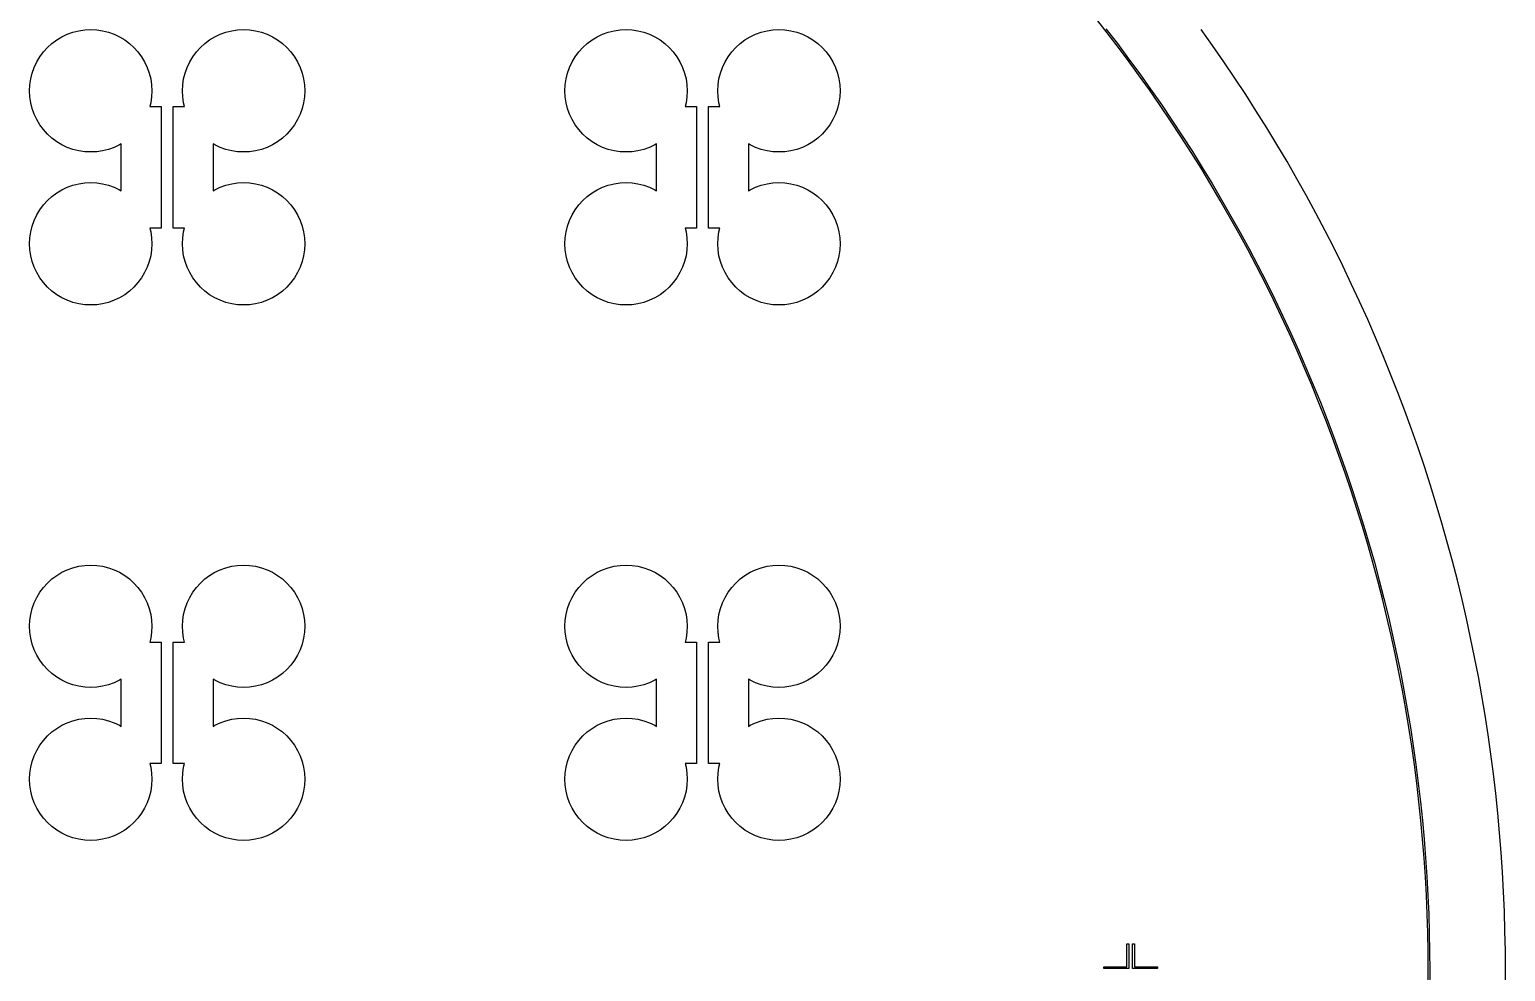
# Model space of a CAD drawing. Extents: x -18 to 85, y -20 to 85.
# Drawn here: x 36.5 to 84.75, y 32.22 to 63 of the extents above; entities that cross this region are included whole.
import ezdxf

# ---------------------------------------------------------------- set-up
doc = ezdxf.new("R2010")
doc.units = 0

msp = doc.modelspace()

# ---------------------------------------------------------------- linework, layer by layer
for p, q in [((71.6476, 62.9962), (71.2673, 63.4773)), ((37.3889, 62.6629), (37.5572, 62.7638)), ((37.5572, 62.7638), (37.7346, 62.8477)), ((37.7346, 62.8477), (37.9194, 62.9139)), ((37.9194, 62.9139), (38.1098, 62.9616)), ((38.1098, 62.9616), (38.304, 62.9904)), ((38.304, 62.9904), (38.5, 63)), ((38.5, 63), (38.696, 62.9904)), ((38.696, 62.9904), (38.8902, 62.9616)), ((38.8902, 62.9616), (39.0806, 62.9139)), ((39.0806, 62.9139), (39.2654, 62.8477)), ((39.2654, 62.8477), (39.4428, 62.7638)), ((39.4428, 62.7638), (39.6111, 62.6629)), ((42.3889, 62.6629), (42.5572, 62.7638)), ((42.5572, 62.7638), (42.7346, 62.8477)), ((42.7346, 62.8477), (42.9194, 62.9139)), ((42.9194, 62.9139), (43.1098, 62.9616)), ((43.1098, 62.9616), (43.304, 62.9904)), ((43.304, 62.9904), (43.5, 63)), ((43.5, 63), (43.696, 62.9904)), ((43.696, 62.9904), (43.8902, 62.9616)), ((43.8902, 62.9616), (44.0806, 62.9139)), ((44.0806, 62.9139), (44.2654, 62.8477)), ((44.2654, 62.8477), (44.4428, 62.7638)), ((44.4428, 62.7638), (44.6111, 62.6629)), ((54.8889, 62.6629), (55.0572, 62.7638)), ((55.0572, 62.7638), (55.2346, 62.8477)), ((55.2346, 62.8477), (55.4194, 62.9139)), ((55.4194, 62.9139), (55.6098, 62.9616)), ((55.6098, 62.9616), (55.804, 62.9904)), ((55.804, 62.9904), (56, 63)), ((56, 63), (56.196, 62.9904)), ((56.196, 62.9904), (56.3902, 62.9616)), ((56.3902, 62.9616), (56.5806, 62.9139)), ((56.5806, 62.9139), (56.7654, 62.8477)), ((56.7654, 62.8477), (56.9428, 62.7638)), ((56.9428, 62.7638), (57.1111, 62.6629)), ((59.8889, 62.6629), (60.0572, 62.7638)), ((60.0572, 62.7638), (60.2346, 62.8477)), ((60.2346, 62.8477), (60.4194, 62.9139)), ((60.4194, 62.9139), (60.6098, 62.9616)), ((60.6098, 62.9616), (60.804, 62.9904)), ((60.804, 62.9904), (61, 63)), ((61, 63), (61.196, 62.9904)), ((61.196, 62.9904), (61.3902, 62.9616)), ((61.3902, 62.9616), (61.5806, 62.9139)), ((61.5806, 62.9139), (61.7654, 62.8477)), ((61.7654, 62.8477), (61.9428, 62.7638)), ((61.9428, 62.7638), (62.1111, 62.6629)), ((72.0219, 62.5104), (71.6476, 62.9962)), ((71.687, 63.0269), (72.0617, 62.5407)), ((75.1732, 62.4799), (74.799, 63.0044)), ((36.8371, 62.1111), (36.954, 62.2688)), ((36.954, 62.2688), (37.0858, 62.4142)), ((37.0858, 62.4142), (37.2312, 62.546)), ((37.2312, 62.546), (37.3889, 62.6629)), ((39.6111, 62.6629), (39.7688, 62.546)), ((39.7688, 62.546), (39.9142, 62.4142)), ((39.9142, 62.4142), (40.046, 62.2688)), ((40.046, 62.2688), (40.1629, 62.1111)), ((41.8371, 62.1111), (41.954, 62.2688)), ((41.954, 62.2688), (42.0858, 62.4142)), ((42.0858, 62.4142), (42.2312, 62.546)), ((42.2312, 62.546), (42.3889, 62.6629)), ((44.6111, 62.6629), (44.7688, 62.546)), ((44.7688, 62.546), (44.9142, 62.4142)), ((44.9142, 62.4142), (45.046, 62.2688)), ((45.046, 62.2688), (45.1629, 62.1111)), ((54.3371, 62.1111), (54.454, 62.2688)), ((54.454, 62.2688), (54.5858, 62.4142)), ((54.5858, 62.4142), (54.7312, 62.546)), ((54.7312, 62.546), (54.8889, 62.6629)), ((57.1111, 62.6629), (57.2688, 62.546)), ((57.2688, 62.546), (57.4142, 62.4142)), ((57.4142, 62.4142), (57.546, 62.2688)), ((57.546, 62.2688), (57.6629, 62.1111)), ((59.3371, 62.1111), (59.454, 62.2688)), ((59.454, 62.2688), (59.5858, 62.4142)), ((59.5858, 62.4142), (59.7312, 62.546)), ((59.7312, 62.546), (59.8889, 62.6629)), ((62.1111, 62.6629), (62.2688, 62.546)), ((62.2688, 62.546), (62.4142, 62.4142)), ((62.4142, 62.4142), (62.546, 62.2688)), ((62.546, 62.2688), (62.6629, 62.1111)), ((72.3903, 62.0201), (72.0219, 62.5104)), ((72.0617, 62.5407), (72.4305, 62.0499)), ((75.5409, 61.9509), (75.1732, 62.4799)), ((36.5861, 61.5806), (36.6523, 61.7654)), ((36.6523, 61.7654), (36.7362, 61.9428)), ((36.7362, 61.9428), (36.8371, 62.1111)), ((40.1629, 62.1111), (40.2639, 61.9428)), ((40.2639, 61.9428), (40.3478, 61.7654)), ((40.3478, 61.7654), (40.4139, 61.5806)), ((41.5861, 61.5806), (41.6522, 61.7654)), ((41.6522, 61.7654), (41.7361, 61.9428)), ((41.7361, 61.9428), (41.8371, 62.1111)), ((45.1629, 62.1111), (45.2638, 61.9428)), ((45.2638, 61.9428), (45.3477, 61.7654)), ((45.3477, 61.7654), (45.4139, 61.5806)), ((54.0861, 61.5806), (54.1523, 61.7654)), ((54.1523, 61.7654), (54.2362, 61.9428)), ((54.2362, 61.9428), (54.3371, 62.1111)), ((57.6629, 62.1111), (57.7639, 61.9428)), ((57.7639, 61.9428), (57.8478, 61.7654)), ((57.8478, 61.7654), (57.9139, 61.5806)), ((59.0861, 61.5806), (59.1522, 61.7654)), ((59.1522, 61.7654), (59.2361, 61.9428)), ((59.2361, 61.9428), (59.3371, 62.1111)), ((62.6629, 62.1111), (62.7638, 61.9428)), ((62.7638, 61.9428), (62.8477, 61.7654)), ((62.8477, 61.7654), (62.9139, 61.5806)), ((72.7526, 61.5252), (72.3903, 62.0201)), ((72.4305, 62.0499), (72.7931, 61.5545)), ((75.9021, 61.4174), (75.5409, 61.9509)), ((36.5096, 61.196), (36.5384, 61.3902)), ((36.5384, 61.3902), (36.5861, 61.5806)), ((40.4139, 61.5806), (40.4616, 61.3902)), ((40.4616, 61.3902), (40.4904, 61.196)), ((41.5096, 61.196), (41.5384, 61.3902)), ((41.5384, 61.3902), (41.5861, 61.5806)), ((45.4139, 61.5806), (45.4616, 61.3902)), ((45.4616, 61.3902), (45.4904, 61.196)), ((54.0096, 61.196), (54.0384, 61.3902)), ((54.0384, 61.3902), (54.0861, 61.5806)), ((57.9139, 61.5806), (57.9616, 61.3902)), ((57.9616, 61.3902), (57.9904, 61.196)), ((59.0096, 61.196), (59.0384, 61.3902)), ((59.0384, 61.3902), (59.0861, 61.5806)), ((62.9139, 61.5806), (62.9616, 61.3902)), ((62.9616, 61.3902), (62.9904, 61.196)), ((73.1088, 61.026), (72.7526, 61.5252)), ((72.7931, 61.5545), (73.1497, 61.0548)), ((76.2568, 60.8796), (75.9021, 61.4174)), ((36.5, 61), (36.5096, 61.196)), ((36.5096, 60.804), (36.5, 61)), ((36.5384, 60.6098), (36.5096, 60.804)), ((40.4904, 60.804), (40.4616, 60.6098)), ((40.4904, 61.196), (40.5, 61)), ((40.5, 61), (40.4904, 60.804)), ((41.5, 61), (41.5096, 61.196)), ((41.5096, 60.804), (41.5, 61)), ((41.5384, 60.6098), (41.5096, 60.804)), ((45.4904, 60.804), (45.4616, 60.6098)), ((45.4904, 61.196), (45.5, 61)), ((45.5, 61), (45.4904, 60.804)), ((54, 61), (54.0096, 61.196)), ((54.0096, 60.804), (54, 61)), ((54.0384, 60.6098), (54.0096, 60.804)), ((57.9904, 60.804), (57.9616, 60.6098)), ((57.9904, 61.196), (58, 61)), ((58, 61), (57.9904, 60.804)), ((59, 61), (59.0096, 61.196)), ((59.0096, 60.804), (59, 61)), ((59.0384, 60.6098), (59.0096, 60.804)), ((62.9904, 60.804), (62.9616, 60.6098)), ((62.9904, 61.196), (63, 61)), ((63, 61), (62.9904, 60.804)), ((73.4588, 60.5224), (73.1088, 61.026)), ((73.1497, 61.0548), (73.5001, 60.5507)), ((76.6048, 60.3374), (76.2568, 60.8796)), ((36.5861, 60.4194), (36.5384, 60.6098)), ((36.6523, 60.2346), (36.5861, 60.4194)), ((40.4616, 60.6098), (40.4303, 60.485)), ((40.4303, 60.485), (40.8, 60.485)), ((40.8, 60.485), (40.8, 56.515)), ((41.2, 56.515), (41.2, 60.485)), ((41.2, 60.485), (41.5697, 60.485)), ((41.5697, 60.485), (41.5384, 60.6098)), ((45.4139, 60.4194), (45.3477, 60.2346)), ((45.4616, 60.6098), (45.4139, 60.4194)), ((54.0861, 60.4194), (54.0384, 60.6098)), ((54.1523, 60.2346), (54.0861, 60.4194)), ((57.9616, 60.6098), (57.9303, 60.485)), ((57.9303, 60.485), (58.3, 60.485)), ((58.3, 60.485), (58.3, 56.515)), ((58.7, 56.515), (58.7, 60.485)), ((58.7, 60.485), (59.0697, 60.485)), ((59.0697, 60.485), (59.0384, 60.6098)), ((62.9139, 60.4194), (62.8477, 60.2346)), ((62.9616, 60.6098), (62.9139, 60.4194)), ((73.8027, 60.0146), (73.4588, 60.5224)), ((73.5001, 60.5507), (73.8443, 60.0424)), ((76.9461, 59.791), (76.6048, 60.3374)), ((36.7362, 60.0572), (36.6523, 60.2346)), ((36.8371, 59.8889), (36.7362, 60.0572)), ((36.954, 59.7312), (36.8371, 59.8889)), ((45.1629, 59.8889), (45.046, 59.7312)), ((45.2638, 60.0572), (45.1629, 59.8889)), ((45.3477, 60.2346), (45.2638, 60.0572)), ((54.2362, 60.0572), (54.1523, 60.2346)), ((54.3371, 59.8889), (54.2362, 60.0572)), ((54.454, 59.7312), (54.3371, 59.8889)), ((62.6629, 59.8889), (62.546, 59.7312)), ((62.7638, 60.0572), (62.6629, 59.8889)), ((62.8477, 60.2346), (62.7638, 60.0572)), ((74.1403, 59.5026), (73.8027, 60.0146)), ((73.8443, 60.0424), (74.1822, 59.5299)), ((37.0858, 59.5858), (36.954, 59.7312)), ((37.2312, 59.454), (37.0858, 59.5858)), ((37.3889, 59.3371), (37.2312, 59.454)), ((44.7688, 59.454), (44.6111, 59.3371)), ((44.9142, 59.5858), (44.7688, 59.454)), ((45.046, 59.7312), (44.9142, 59.5858)), ((54.5858, 59.5858), (54.454, 59.7312)), ((54.7312, 59.454), (54.5858, 59.5858)), ((54.8889, 59.3371), (54.7312, 59.454)), ((62.2688, 59.454), (62.1111, 59.3371)), ((62.4142, 59.5858), (62.2688, 59.454)), ((62.546, 59.7312), (62.4142, 59.5858)), ((74.4716, 58.9865), (74.1403, 59.5026)), ((74.1822, 59.5299), (74.5138, 59.0132)), ((77.2807, 59.2404), (76.9461, 59.791)), ((37.5572, 59.2361), (37.3889, 59.3371)), ((37.7346, 59.1522), (37.5572, 59.2361)), ((37.9194, 59.0861), (37.7346, 59.1522)), ((38.1098, 59.0384), (37.9194, 59.0861)), ((38.304, 59.0096), (38.1098, 59.0384)), ((38.5, 59), (38.304, 59.0096)), ((38.696, 59.0096), (38.5, 59)), ((38.8902, 59.0384), (38.696, 59.0096)), ((39.0806, 59.0861), (38.8902, 59.0384)), ((39.2654, 59.1522), (39.0806, 59.0861)), ((39.4428, 59.2361), (39.2654, 59.1522)), ((39.5, 59.2704), (39.4428, 59.2361)), ((39.5, 57.7296), (39.5, 59.2704)), ((42.5572, 59.2361), (42.5, 59.2704)), ((42.5, 59.2704), (42.5, 57.7296)), ((42.7346, 59.1522), (42.5572, 59.2361)), ((42.9194, 59.0861), (42.7346, 59.1522)), ((43.1098, 59.0384), (42.9194, 59.0861)), ((43.304, 59.0096), (43.1098, 59.0384)), ((43.5, 59), (43.304, 59.0096)), ((43.696, 59.0096), (43.5, 59)), ((43.8902, 59.0384), (43.696, 59.0096)), ((44.0806, 59.0861), (43.8902, 59.0384)), ((44.2654, 59.1522), (44.0806, 59.0861)), ((44.4428, 59.2361), (44.2654, 59.1522)), ((44.6111, 59.3371), (44.4428, 59.2361)), ((55.0572, 59.2361), (54.8889, 59.3371)), ((55.2346, 59.1522), (55.0572, 59.2361)), ((55.4194, 59.0861), (55.2346, 59.1522)), ((55.6098, 59.0384), (55.4194, 59.0861)), ((55.804, 59.0096), (55.6098, 59.0384)), ((56, 59), (55.804, 59.0096)), ((56.196, 59.0096), (56, 59)), ((56.3902, 59.0384), (56.196, 59.0096)), ((56.5806, 59.0861), (56.3902, 59.0384)), ((56.7654, 59.1522), (56.5806, 59.0861)), ((56.9428, 59.2361), (56.7654, 59.1522)), ((57, 59.2704), (56.9428, 59.2361)), ((57, 57.7296), (57, 59.2704)), ((60.0572, 59.2361), (60, 59.2704)), ((60, 59.2704), (60, 57.7296)), ((60.2346, 59.1522), (60.0572, 59.2361)), ((60.4194, 59.0861), (60.2346, 59.1522)), ((60.6098, 59.0384), (60.4194, 59.0861)), ((60.804, 59.0096), (60.6098, 59.0384)), ((61, 59), (60.804, 59.0096)), ((61.196, 59.0096), (61, 59)), ((61.3902, 59.0384), (61.196, 59.0096)), ((61.5806, 59.0861), (61.3902, 59.0384)), ((61.7654, 59.1522), (61.5806, 59.0861)), ((61.9428, 59.2361), (61.7654, 59.1522)), ((62.1111, 59.3371), (61.9428, 59.2361)), ((74.7965, 58.4664), (74.4716, 58.9865)), ((74.5138, 59.0132), (74.839, 58.4926)), ((77.6086, 58.6858), (77.2807, 59.2404)), ((75.115, 57.9423), (74.7965, 58.4664)), ((74.839, 58.4926), (75.1579, 57.968)), ((77.9296, 58.1272), (77.6086, 58.6858)), ((37.7346, 57.8478), (37.9194, 57.9139)), ((37.9194, 57.9139), (38.1098, 57.9616)), ((38.1098, 57.9616), (38.304, 57.9904)), ((38.304, 57.9904), (38.5, 58)), ((38.5, 58), (38.696, 57.9904)), ((38.696, 57.9904), (38.8902, 57.9616)), ((38.8902, 57.9616), (39.0806, 57.9139)), ((39.0806, 57.9139), (39.2654, 57.8478)), ((42.7346, 57.8478), (42.9194, 57.9139)), ((42.9194, 57.9139), (43.1098, 57.9616)), ((43.1098, 57.9616), (43.304, 57.9904)), ((43.304, 57.9904), (43.5, 58)), ((43.5, 58), (43.696, 57.9904)), ((43.696, 57.9904), (43.8902, 57.9616)), ((43.8902, 57.9616), (44.0806, 57.9139)), ((44.0806, 57.9139), (44.2654, 57.8478)), ((55.2346, 57.8478), (55.4194, 57.9139)), ((55.4194, 57.9139), (55.6098, 57.9616)), ((55.6098, 57.9616), (55.804, 57.9904)), ((55.804, 57.9904), (56, 58)), ((56, 58), (56.196, 57.9904)), ((56.196, 57.9904), (56.3902, 57.9616)), ((56.3902, 57.9616), (56.5806, 57.9139)), ((56.5806, 57.9139), (56.7654, 57.8478)), ((60.2346, 57.8478), (60.4194, 57.9139)), ((60.4194, 57.9139), (60.6098, 57.9616)), ((60.6098, 57.9616), (60.804, 57.9904)), ((60.804, 57.9904), (61, 58)), ((61, 58), (61.196, 57.9904)), ((61.196, 57.9904), (61.3902, 57.9616)), ((61.3902, 57.9616), (61.5806, 57.9139)), ((61.5806, 57.9139), (61.7654, 57.8478)), ((75.427, 57.4143), (75.115, 57.9423)), ((75.1579, 57.968), (75.4702, 57.4395)), ((78.2437, 57.5646), (77.9296, 58.1272)), ((37.0858, 57.4142), (37.2312, 57.546)), ((37.2312, 57.546), (37.3889, 57.6629)), ((37.3889, 57.6629), (37.5572, 57.7639)), ((37.5572, 57.7639), (37.7346, 57.8478)), ((39.2654, 57.8478), (39.4428, 57.7639)), ((39.4428, 57.7639), (39.5, 57.7296)), ((42.5, 57.7296), (42.5572, 57.7639)), ((42.5572, 57.7639), (42.7346, 57.8478)), ((44.2654, 57.8478), (44.4428, 57.7639)), ((44.4428, 57.7639), (44.6111, 57.6629)), ((44.6111, 57.6629), (44.7688, 57.546)), ((44.7688, 57.546), (44.9142, 57.4142)), ((54.5858, 57.4142), (54.7312, 57.546)), ((54.7312, 57.546), (54.8889, 57.6629)), ((54.8889, 57.6629), (55.0572, 57.7639)), ((55.0572, 57.7639), (55.2346, 57.8478)), ((56.7654, 57.8478), (56.9428, 57.7639)), ((56.9428, 57.7639), (57, 57.7296)), ((60, 57.7296), (60.0572, 57.7639)), ((60.0572, 57.7639), (60.2346, 57.8478)), ((61.7654, 57.8478), (61.9428, 57.7639)), ((61.9428, 57.7639), (62.1111, 57.6629)), ((62.1111, 57.6629), (62.2688, 57.546)), ((62.2688, 57.546), (62.4142, 57.4142)), ((75.4702, 57.4395), (75.7761, 56.9072)), ((78.5509, 56.9983), (78.2437, 57.5646)), ((36.6523, 56.7654), (36.7362, 56.9428)), ((36.7362, 56.9428), (36.8371, 57.1111)), ((36.8371, 57.1111), (36.954, 57.2688)), ((36.954, 57.2688), (37.0858, 57.4142)), ((44.9142, 57.4142), (45.046, 57.2688)), ((45.046, 57.2688), (45.1629, 57.1111)), ((45.1629, 57.1111), (45.2638, 56.9428)), ((45.2638, 56.9428), (45.3477, 56.7654)), ((54.1523, 56.7654), (54.2362, 56.9428)), ((54.2362, 56.9428), (54.3371, 57.1111)), ((54.3371, 57.1111), (54.454, 57.2688)), ((54.454, 57.2688), (54.5858, 57.4142)), ((62.4142, 57.4142), (62.546, 57.2688)), ((62.546, 57.2688), (62.6629, 57.1111)), ((62.6629, 57.1111), (62.7638, 56.9428)), ((62.7638, 56.9428), (62.8477, 56.7654)), ((75.7326, 56.8826), (75.427, 57.4143)), ((78.8511, 56.4283), (78.5509, 56.9983)), ((36.5384, 56.3902), (36.5861, 56.5806)), ((36.5861, 56.5806), (36.6523, 56.7654)), ((40.8, 56.515), (40.4303, 56.515)), ((40.4303, 56.515), (40.4616, 56.3902)), ((41.5697, 56.515), (41.2, 56.515)), ((41.5384, 56.3902), (41.5697, 56.515)), ((45.3477, 56.7654), (45.4139, 56.5806)), ((45.4139, 56.5806), (45.4616, 56.3902)), ((54.0384, 56.3902), (54.0861, 56.5806)), ((54.0861, 56.5806), (54.1523, 56.7654)), ((58.3, 56.515), (57.9303, 56.515)), ((57.9303, 56.515), (57.9616, 56.3902)), ((59.0697, 56.515), (58.7, 56.515)), ((59.0384, 56.3902), (59.0697, 56.515)), ((62.8477, 56.7654), (62.9139, 56.5806)), ((62.9139, 56.5806), (62.9616, 56.3902)), ((76.0316, 56.3471), (75.7326, 56.8826)), ((75.7761, 56.9072), (76.0754, 56.3712)), ((36.5, 56), (36.5096, 56.196)), ((36.5096, 55.804), (36.5, 56)), ((36.5096, 56.196), (36.5384, 56.3902)), ((40.4616, 56.3902), (40.4904, 56.196)), ((40.4904, 56.196), (40.5, 56)), ((40.5, 56), (40.4904, 55.804)), ((41.5, 56), (41.5096, 56.196)), ((41.5096, 55.804), (41.5, 56)), ((41.5096, 56.196), (41.5384, 56.3902)), ((45.4616, 56.3902), (45.4904, 56.196)), ((45.4904, 56.196), (45.5, 56)), ((45.5, 56), (45.4904, 55.804)), ((54, 56), (54.0096, 56.196)), ((54.0096, 55.804), (54, 56)), ((54.0096, 56.196), (54.0384, 56.3902)), ((57.9616, 56.3902), (57.9904, 56.196)), ((57.9904, 56.196), (58, 56)), ((58, 56), (57.9904, 55.804)), ((59, 56), (59.0096, 56.196)), ((59.0096, 55.804), (59, 56)), ((59.0096, 56.196), (59.0384, 56.3902)), ((62.9616, 56.3902), (62.9904, 56.196)), ((62.9904, 56.196), (63, 56)), ((63, 56), (62.9904, 55.804)), ((76.324, 55.808), (76.0316, 56.3471)), ((76.0754, 56.3712), (76.3681, 55.8316)), ((79.1443, 55.8546), (78.8511, 56.4283)), ((36.5384, 55.6098), (36.5096, 55.804)), ((36.5861, 55.4194), (36.5384, 55.6098)), ((40.4616, 55.6098), (40.4139, 55.4194)), ((40.4904, 55.804), (40.4616, 55.6098)), ((41.5384, 55.6098), (41.5096, 55.804)), ((41.5861, 55.4194), (41.5384, 55.6098)), ((45.4616, 55.6098), (45.4139, 55.4194)), ((45.4904, 55.804), (45.4616, 55.6098)), ((54.0384, 55.6098), (54.0096, 55.804)), ((54.0861, 55.4194), (54.0384, 55.6098)), ((57.9616, 55.6098), (57.9139, 55.4194)), ((57.9904, 55.804), (57.9616, 55.6098)), ((59.0384, 55.6098), (59.0096, 55.804)), ((59.0861, 55.4194), (59.0384, 55.6098)), ((62.9616, 55.6098), (62.9139, 55.4194)), ((62.9904, 55.804), (62.9616, 55.6098)), ((76.6098, 55.2654), (76.324, 55.808)), ((76.3681, 55.8316), (76.6542, 55.2884)), ((79.4304, 55.2773), (79.1443, 55.8546)), ((36.6523, 55.2346), (36.5861, 55.4194)), ((36.7362, 55.0572), (36.6523, 55.2346)), ((36.8371, 54.8889), (36.7362, 55.0572)), ((40.2639, 55.0572), (40.1629, 54.8889)), ((40.3478, 55.2346), (40.2639, 55.0572)), ((40.4139, 55.4194), (40.3478, 55.2346)), ((41.6522, 55.2346), (41.5861, 55.4194)), ((41.7361, 55.0572), (41.6522, 55.2346)), ((41.8371, 54.8889), (41.7361, 55.0572)), ((45.2638, 55.0572), (45.1629, 54.8889)), ((45.3477, 55.2346), (45.2638, 55.0572)), ((45.4139, 55.4194), (45.3477, 55.2346)), ((54.1523, 55.2346), (54.0861, 55.4194)), ((54.2362, 55.0572), (54.1523, 55.2346)), ((54.3371, 54.8889), (54.2362, 55.0572)), ((57.7639, 55.0572), (57.6629, 54.8889)), ((57.8478, 55.2346), (57.7639, 55.0572)), ((57.9139, 55.4194), (57.8478, 55.2346)), ((59.1522, 55.2346), (59.0861, 55.4194)), ((59.2361, 55.0572), (59.1522, 55.2346)), ((59.3371, 54.8889), (59.2361, 55.0572)), ((62.7638, 55.0572), (62.6629, 54.8889)), ((62.8477, 55.2346), (62.7638, 55.0572)), ((62.9139, 55.4194), (62.8477, 55.2346)), ((76.8889, 54.7193), (76.6098, 55.2654)), ((76.6542, 55.2884), (76.9335, 54.7418)), ((79.7094, 54.6966), (79.4304, 55.2773)), ((36.954, 54.7312), (36.8371, 54.8889)), ((37.0858, 54.5858), (36.954, 54.7312)), ((37.2312, 54.454), (37.0858, 54.5858)), ((39.9142, 54.5858), (39.7688, 54.454)), ((40.046, 54.7312), (39.9142, 54.5858)), ((40.1629, 54.8889), (40.046, 54.7312)), ((41.954, 54.7312), (41.8371, 54.8889)), ((42.0858, 54.5858), (41.954, 54.7312)), ((42.2312, 54.454), (42.0858, 54.5858)), ((44.9142, 54.5858), (44.7688, 54.454)), ((45.046, 54.7312), (44.9142, 54.5858)), ((45.1629, 54.8889), (45.046, 54.7312)), ((54.454, 54.7312), (54.3371, 54.8889)), ((54.5858, 54.5858), (54.454, 54.7312)), ((54.7312, 54.454), (54.5858, 54.5858)), ((57.4142, 54.5858), (57.2688, 54.454)), ((57.546, 54.7312), (57.4142, 54.5858)), ((57.6629, 54.8889), (57.546, 54.7312)), ((59.454, 54.7312), (59.3371, 54.8889)), ((59.5858, 54.5858), (59.454, 54.7312)), ((59.7312, 54.454), (59.5858, 54.5858)), ((62.4142, 54.5858), (62.2688, 54.454)), ((62.546, 54.7312), (62.4142, 54.5858)), ((62.6629, 54.8889), (62.546, 54.7312)), ((77.1613, 54.1698), (76.8889, 54.7193)), ((76.9335, 54.7418), (77.2062, 54.1918)), ((79.9813, 54.1125), (79.7094, 54.6966)), ((37.3889, 54.3371), (37.2312, 54.454)), ((37.5572, 54.2362), (37.3889, 54.3371)), ((37.7346, 54.1523), (37.5572, 54.2362)), ((37.9194, 54.0861), (37.7346, 54.1523)), ((38.1098, 54.0384), (37.9194, 54.0861)), ((39.0806, 54.0861), (38.8902, 54.0384)), ((39.2654, 54.1523), (39.0806, 54.0861)), ((39.4428, 54.2362), (39.2654, 54.1523)), ((39.6111, 54.3371), (39.4428, 54.2362)), ((39.7688, 54.454), (39.6111, 54.3371)), ((42.3889, 54.3371), (42.2312, 54.454)), ((42.5572, 54.2362), (42.3889, 54.3371)), ((42.7346, 54.1523), (42.5572, 54.2362)), ((42.9194, 54.0861), (42.7346, 54.1523)), ((43.1098, 54.0384), (42.9194, 54.0861)), ((44.0806, 54.0861), (43.8902, 54.0384)), ((44.2654, 54.1523), (44.0806, 54.0861)), ((44.4428, 54.2362), (44.2654, 54.1523)), ((44.6111, 54.3371), (44.4428, 54.2362)), ((44.7688, 54.454), (44.6111, 54.3371)), ((54.8889, 54.3371), (54.7312, 54.454)), ((55.0572, 54.2362), (54.8889, 54.3371)), ((55.2346, 54.1523), (55.0572, 54.2362)), ((55.4194, 54.0861), (55.2346, 54.1523)), ((55.6098, 54.0384), (55.4194, 54.0861)), ((56.5806, 54.0861), (56.3902, 54.0384)), ((56.7654, 54.1523), (56.5806, 54.0861)), ((56.9428, 54.2362), (56.7654, 54.1523)), ((57.1111, 54.3371), (56.9428, 54.2362)), ((57.2688, 54.454), (57.1111, 54.3371)), ((59.8889, 54.3371), (59.7312, 54.454)), ((60.0572, 54.2362), (59.8889, 54.3371)), ((60.2346, 54.1523), (60.0572, 54.2362)), ((60.4194, 54.0861), (60.2346, 54.1523)), ((60.6098, 54.0384), (60.4194, 54.0861)), ((61.5806, 54.0861), (61.3902, 54.0384)), ((61.7654, 54.1523), (61.5806, 54.0861)), ((61.9428, 54.2362), (61.7654, 54.1523)), ((62.1111, 54.3371), (61.9428, 54.2362)), ((62.2688, 54.454), (62.1111, 54.3371)), ((77.4269, 53.6171), (77.1613, 54.1698)), ((77.2062, 54.1918), (77.4721, 53.6384)), ((80.246, 53.5252), (79.9813, 54.1125)), ((38.304, 54.0096), (38.1098, 54.0384)), ((38.5, 54), (38.304, 54.0096)), ((38.696, 54.0096), (38.5, 54)), ((38.8902, 54.0384), (38.696, 54.0096)), ((43.304, 54.0096), (43.1098, 54.0384)), ((43.5, 54), (43.304, 54.0096)), ((43.696, 54.0096), (43.5, 54)), ((43.8902, 54.0384), (43.696, 54.0096)), ((55.804, 54.0096), (55.6098, 54.0384)), ((56, 54), (55.804, 54.0096)), ((56.196, 54.0096), (56, 54)), ((56.3902, 54.0384), (56.196, 54.0096)), ((60.804, 54.0096), (60.6098, 54.0384)), ((61, 54), (60.804, 54.0096)), ((61.196, 54.0096), (61, 54)), ((61.3902, 54.0384), (61.196, 54.0096)), ((77.6857, 53.0611), (77.4269, 53.6171)), ((77.4721, 53.6384), (77.7311, 53.0819)), ((77.7311, 53.0819), (77.9833, 52.5222)), ((80.5035, 52.9346), (80.246, 53.5252)), ((77.9376, 52.5019), (77.6857, 53.0611)), ((80.7537, 52.3409), (80.5035, 52.9346)), ((78.1827, 51.9397), (77.9376, 52.5019)), ((77.9833, 52.5222), (78.2287, 51.9594)), ((80.9966, 51.7441), (80.7537, 52.3409)), ((78.4209, 51.3746), (78.1827, 51.9397)), ((78.2287, 51.9594), (78.4671, 51.3937)), ((81.2321, 51.1445), (80.9966, 51.7441)), ((78.6521, 50.8066), (78.4209, 51.3746)), ((78.4671, 51.3937), (78.6985, 50.8251)), ((78.8763, 50.2357), (78.6521, 50.8066)), ((78.6985, 50.8251), (78.923, 50.2537)), ((81.4603, 50.542), (81.2321, 51.1445)), ((79.0935, 49.6622), (78.8763, 50.2357)), ((78.923, 50.2537), (79.1404, 49.6796)), ((81.6811, 49.9367), (81.4603, 50.542)), ((81.8944, 49.3288), (81.6811, 49.9367)), ((79.3037, 49.0861), (79.0935, 49.6622)), ((79.1404, 49.6796), (79.3507, 49.1029)), ((82.1002, 48.7183), (81.8944, 49.3288)), ((79.5067, 48.5074), (79.3037, 49.0861)), ((79.3507, 49.1029), (79.554, 48.5236)), ((79.7027, 47.9262), (79.5067, 48.5074)), ((79.554, 48.5236), (79.7501, 47.9419)), ((82.2986, 48.1053), (82.1002, 48.7183)), ((79.8915, 47.3427), (79.7027, 47.9262)), ((79.7501, 47.9419), (79.9391, 47.3578)), ((82.4894, 47.4899), (82.2986, 48.1053)), ((80.0731, 46.757), (79.8915, 47.3427)), ((79.9391, 47.3578), (80.1209, 46.7715)), ((82.6726, 46.8723), (82.4894, 47.4899)), ((82.8482, 46.2524), (82.6726, 46.8723)), ((80.2475, 46.169), (80.0731, 46.757)), ((80.1209, 46.7715), (80.2955, 46.1829)), ((80.4147, 45.579), (80.2475, 46.169)), ((80.2955, 46.1829), (80.4629, 45.5923)), ((83.0163, 45.6304), (82.8482, 46.2524)), ((37.7346, 45.3477), (37.9194, 45.4139)), ((37.9194, 45.4139), (38.1098, 45.4616)), ((38.1098, 45.4616), (38.304, 45.4904)), ((38.304, 45.4904), (38.5, 45.5)), ((38.5, 45.5), (38.696, 45.4904)), ((38.696, 45.4904), (38.8902, 45.4616)), ((38.8902, 45.4616), (39.0806, 45.4139)), ((39.0806, 45.4139), (39.2654, 45.3477)), ((42.7346, 45.3477), (42.9194, 45.4139)), ((42.9194, 45.4139), (43.1098, 45.4616)), ((43.1098, 45.4616), (43.304, 45.4904)), ((43.304, 45.4904), (43.5, 45.5)), ((43.5, 45.5), (43.696, 45.4904)), ((43.696, 45.4904), (43.8902, 45.4616)), ((43.8902, 45.4616), (44.0806, 45.4139)), ((44.0806, 45.4139), (44.2654, 45.3477)), ((55.2346, 45.3477), (55.4194, 45.4139)), ((55.4194, 45.4139), (55.6098, 45.4616)), ((55.6098, 45.4616), (55.804, 45.4904)), ((55.804, 45.4904), (56, 45.5)), ((56, 45.5), (56.196, 45.4904)), ((56.196, 45.4904), (56.3902, 45.4616)), ((56.3902, 45.4616), (56.5806, 45.4139)), ((56.5806, 45.4139), (56.7654, 45.3477)), ((60.2346, 45.3477), (60.4194, 45.4139)), ((60.4194, 45.4139), (60.6098, 45.4616)), ((60.6098, 45.4616), (60.804, 45.4904)), ((60.804, 45.4904), (61, 45.5)), ((61, 45.5), (61.196, 45.4904)), ((61.196, 45.4904), (61.3902, 45.4616)), ((61.3902, 45.4616), (61.5806, 45.4139)), ((61.5806, 45.4139), (61.7654, 45.3477)), ((80.5746, 44.9869), (80.4147, 45.579)), ((80.4629, 45.5923), (80.623, 44.9996)), ((83.1766, 45.0065), (83.0163, 45.6304)), ((36.954, 44.7688), (37.0858, 44.9142)), ((37.0858, 44.9142), (37.2312, 45.046)), ((37.2312, 45.046), (37.3889, 45.1629)), ((37.3889, 45.1629), (37.5572, 45.2638)), ((37.5572, 45.2638), (37.7346, 45.3477)), ((39.2654, 45.3477), (39.4428, 45.2638)), ((39.4428, 45.2638), (39.6111, 45.1629)), ((39.6111, 45.1629), (39.7688, 45.046)), ((39.7688, 45.046), (39.9142, 44.9142)), ((39.9142, 44.9142), (40.046, 44.7688)), ((41.954, 44.7688), (42.0858, 44.9142)), ((42.0858, 44.9142), (42.2312, 45.046)), ((42.2312, 45.046), (42.3889, 45.1629)), ((42.3889, 45.1629), (42.5572, 45.2638)), ((42.5572, 45.2638), (42.7346, 45.3477)), ((44.2654, 45.3477), (44.4428, 45.2638)), ((44.4428, 45.2638), (44.6111, 45.1629)), ((44.6111, 45.1629), (44.7688, 45.046)), ((44.7688, 45.046), (44.9142, 44.9142)), ((44.9142, 44.9142), (45.046, 44.7688)), ((54.454, 44.7688), (54.5858, 44.9142)), ((54.5858, 44.9142), (54.7312, 45.046)), ((54.7312, 45.046), (54.8889, 45.1629)), ((54.8889, 45.1629), (55.0572, 45.2638)), ((55.0572, 45.2638), (55.2346, 45.3477)), ((56.7654, 45.3477), (56.9428, 45.2638)), ((56.9428, 45.2638), (57.1111, 45.1629)), ((57.1111, 45.1629), (57.2688, 45.046)), ((57.2688, 45.046), (57.4142, 44.9142)), ((57.4142, 44.9142), (57.546, 44.7688)), ((59.454, 44.7688), (59.5858, 44.9142)), ((59.5858, 44.9142), (59.7312, 45.046)), ((59.7312, 45.046), (59.8889, 45.1629)), ((59.8889, 45.1629), (60.0572, 45.2638)), ((60.0572, 45.2638), (60.2346, 45.3477)), ((61.7654, 45.3477), (61.9428, 45.2638)), ((61.9428, 45.2638), (62.1111, 45.1629)), ((62.1111, 45.1629), (62.2688, 45.046)), ((62.2688, 45.046), (62.4142, 44.9142)), ((62.4142, 44.9142), (62.546, 44.7688)), ((80.7273, 44.3929), (80.5746, 44.9869)), ((80.623, 44.9996), (80.7758, 44.4051)), ((83.3293, 44.3805), (83.1766, 45.0065)), ((36.6523, 44.2654), (36.7362, 44.4428)), ((36.7362, 44.4428), (36.8371, 44.6111)), ((36.8371, 44.6111), (36.954, 44.7688)), ((40.046, 44.7688), (40.1629, 44.6111)), ((40.1629, 44.6111), (40.2639, 44.4428)), ((40.2639, 44.4428), (40.3478, 44.2654)), ((41.6522, 44.2654), (41.7361, 44.4428)), ((41.7361, 44.4428), (41.8371, 44.6111)), ((41.8371, 44.6111), (41.954, 44.7688)), ((45.046, 44.7688), (45.1629, 44.6111)), ((45.1629, 44.6111), (45.2638, 44.4428)), ((45.2638, 44.4428), (45.3477, 44.2654)), ((54.1523, 44.2654), (54.2362, 44.4428)), ((54.2362, 44.4428), (54.3371, 44.6111)), ((54.3371, 44.6111), (54.454, 44.7688)), ((57.546, 44.7688), (57.6629, 44.6111)), ((57.6629, 44.6111), (57.7639, 44.4428)), ((57.7639, 44.4428), (57.8478, 44.2654)), ((59.1522, 44.2654), (59.2361, 44.4428)), ((59.2361, 44.4428), (59.3371, 44.6111)), ((59.3371, 44.6111), (59.454, 44.7688)), ((62.546, 44.7688), (62.6629, 44.6111)), ((62.6629, 44.6111), (62.7638, 44.4428)), ((62.7638, 44.4428), (62.8477, 44.2654)), ((80.8727, 43.7971), (80.7273, 44.3929)), ((80.7758, 44.4051), (80.9213, 43.8087)), ((36.5384, 43.8902), (36.5861, 44.0806)), ((36.5861, 44.0806), (36.6523, 44.2654)), ((40.3478, 44.2654), (40.4139, 44.0806)), ((40.4139, 44.0806), (40.4616, 43.8902)), ((41.5384, 43.8902), (41.5861, 44.0806)), ((41.5861, 44.0806), (41.6522, 44.2654)), ((45.3477, 44.2654), (45.4139, 44.0806)), ((45.4139, 44.0806), (45.4616, 43.8902)), ((54.0384, 43.8902), (54.0861, 44.0806)), ((54.0861, 44.0806), (54.1523, 44.2654)), ((57.8478, 44.2654), (57.9139, 44.0806)), ((57.9139, 44.0806), (57.9616, 43.8902)), ((59.0384, 43.8902), (59.0861, 44.0806)), ((59.0861, 44.0806), (59.1522, 44.2654)), ((62.8477, 44.2654), (62.9139, 44.0806)), ((62.9139, 44.0806), (62.9616, 43.8902)), ((83.4743, 43.7528), (83.3293, 44.3805)), ((36.5, 43.5), (36.5096, 43.696)), ((36.5096, 43.304), (36.5, 43.5)), ((36.5096, 43.696), (36.5384, 43.8902)), ((40.4616, 43.8902), (40.4904, 43.696)), ((40.4904, 43.696), (40.5, 43.5)), ((40.5, 43.5), (40.4904, 43.304)), ((41.5, 43.5), (41.5096, 43.696)), ((41.5096, 43.304), (41.5, 43.5)), ((41.5096, 43.696), (41.5384, 43.8902)), ((45.4616, 43.8902), (45.4904, 43.696)), ((45.4904, 43.696), (45.5, 43.5)), ((45.5, 43.5), (45.4904, 43.304)), ((54, 43.5), (54.0096, 43.696)), ((54.0096, 43.304), (54, 43.5)), ((54.0096, 43.696), (54.0384, 43.8902)), ((57.9616, 43.8902), (57.9904, 43.696)), ((57.9904, 43.696), (58, 43.5)), ((58, 43.5), (57.9904, 43.304)), ((59, 43.5), (59.0096, 43.696)), ((59.0096, 43.304), (59, 43.5)), ((59.0096, 43.696), (59.0384, 43.8902)), ((62.9616, 43.8902), (62.9904, 43.696)), ((62.9904, 43.696), (63, 43.5)), ((63, 43.5), (62.9904, 43.304)), ((81.0107, 43.1996), (80.8727, 43.7971)), ((80.9213, 43.8087), (81.0595, 43.2105)), ((83.6117, 43.1233), (83.4743, 43.7528)), ((36.5384, 43.1098), (36.5096, 43.304)), ((36.5861, 42.9194), (36.5384, 43.1098)), ((40.4616, 43.1098), (40.4303, 42.985)), ((40.4303, 42.985), (40.8, 42.985)), ((40.4904, 43.304), (40.4616, 43.1098)), ((40.8, 42.985), (40.8, 39.015)), ((41.2, 39.015), (41.2, 42.985)), ((41.2, 42.985), (41.5697, 42.985)), ((41.5384, 43.1098), (41.5096, 43.304)), ((41.5697, 42.985), (41.5384, 43.1098)), ((45.4616, 43.1098), (45.4139, 42.9194)), ((45.4904, 43.304), (45.4616, 43.1098)), ((54.0384, 43.1098), (54.0096, 43.304)), ((54.0861, 42.9194), (54.0384, 43.1098)), ((57.9616, 43.1098), (57.9303, 42.985)), ((57.9303, 42.985), (58.3, 42.985)), ((57.9904, 43.304), (57.9616, 43.1098)), ((58.3, 42.985), (58.3, 39.015)), ((58.7, 39.015), (58.7, 42.985)), ((58.7, 42.985), (59.0697, 42.985)), ((59.0384, 43.1098), (59.0096, 43.304)), ((59.0697, 42.985), (59.0384, 43.1098)), ((62.9616, 43.1098), (62.9139, 42.9194)), ((62.9904, 43.304), (62.9616, 43.1098)), ((81.1414, 42.6004), (81.0107, 43.1996)), ((81.0595, 43.2105), (81.1903, 42.6107)), ((83.7412, 42.4922), (83.6117, 43.1233)), ((36.6523, 42.7346), (36.5861, 42.9194)), ((36.7362, 42.5572), (36.6523, 42.7346)), ((36.8371, 42.3889), (36.7362, 42.5572)), ((45.2638, 42.5572), (45.1629, 42.3889)), ((45.3477, 42.7346), (45.2638, 42.5572)), ((45.4139, 42.9194), (45.3477, 42.7346)), ((54.1523, 42.7346), (54.0861, 42.9194)), ((54.2362, 42.5572), (54.1523, 42.7346)), ((54.3371, 42.3889), (54.2362, 42.5572)), ((62.7638, 42.5572), (62.6629, 42.3889)), ((62.8477, 42.7346), (62.7638, 42.5572)), ((62.9139, 42.9194), (62.8477, 42.7346)), ((81.2647, 41.9996), (81.1414, 42.6004)), ((81.1903, 42.6107), (81.3138, 42.0094)), ((83.863, 41.8596), (83.7412, 42.4922)), ((36.954, 42.2312), (36.8371, 42.3889)), ((37.0858, 42.0858), (36.954, 42.2312)), ((37.2312, 41.954), (37.0858, 42.0858)), ((44.9142, 42.0858), (44.7688, 41.954)), ((45.046, 42.2312), (44.9142, 42.0858)), ((45.1629, 42.3889), (45.046, 42.2312)), ((54.454, 42.2312), (54.3371, 42.3889)), ((54.5858, 42.0858), (54.454, 42.2312)), ((54.7312, 41.954), (54.5858, 42.0858)), ((62.4142, 42.0858), (62.2688, 41.954)), ((62.546, 42.2312), (62.4142, 42.0858)), ((62.6629, 42.3889), (62.546, 42.2312)), ((81.3807, 41.3974), (81.2647, 41.9996)), ((81.3138, 42.0094), (81.4298, 41.4066)), ((37.3889, 41.8371), (37.2312, 41.954)), ((37.5572, 41.7361), (37.3889, 41.8371)), ((37.7346, 41.6522), (37.5572, 41.7361)), ((37.9194, 41.5861), (37.7346, 41.6522)), ((38.1098, 41.5384), (37.9194, 41.5861)), ((38.304, 41.5096), (38.1098, 41.5384)), ((38.5, 41.5), (38.304, 41.5096)), ((38.696, 41.5096), (38.5, 41.5)), ((38.8902, 41.5384), (38.696, 41.5096)), ((39.0806, 41.5861), (38.8902, 41.5384)), ((39.2654, 41.6522), (39.0806, 41.5861)), ((39.4428, 41.7361), (39.2654, 41.6522)), ((39.5, 41.7704), (39.4428, 41.7361)), ((39.5, 40.2296), (39.5, 41.7704)), ((42.5572, 41.7361), (42.5, 41.7704)), ((42.5, 41.7704), (42.5, 40.2296)), ((42.7346, 41.6522), (42.5572, 41.7361)), ((42.9194, 41.5861), (42.7346, 41.6522)), ((43.1098, 41.5384), (42.9194, 41.5861)), ((43.304, 41.5096), (43.1098, 41.5384)), ((43.5, 41.5), (43.304, 41.5096)), ((43.696, 41.5096), (43.5, 41.5)), ((43.8902, 41.5384), (43.696, 41.5096)), ((44.0806, 41.5861), (43.8902, 41.5384)), ((44.2654, 41.6522), (44.0806, 41.5861)), ((44.4428, 41.7361), (44.2654, 41.6522)), ((44.6111, 41.8371), (44.4428, 41.7361)), ((44.7688, 41.954), (44.6111, 41.8371)), ((54.8889, 41.8371), (54.7312, 41.954)), ((55.0572, 41.7361), (54.8889, 41.8371)), ((55.2346, 41.6522), (55.0572, 41.7361)), ((55.4194, 41.5861), (55.2346, 41.6522)), ((55.6098, 41.5384), (55.4194, 41.5861)), ((55.804, 41.5096), (55.6098, 41.5384)), ((56, 41.5), (55.804, 41.5096)), ((56.196, 41.5096), (56, 41.5)), ((56.3902, 41.5384), (56.196, 41.5096)), ((56.5806, 41.5861), (56.3902, 41.5384)), ((56.7654, 41.6522), (56.5806, 41.5861)), ((56.9428, 41.7361), (56.7654, 41.6522)), ((57, 41.7704), (56.9428, 41.7361)), ((57, 40.2296), (57, 41.7704)), ((60.0572, 41.7361), (60, 41.7704)), ((60, 41.7704), (60, 40.2296)), ((60.2346, 41.6522), (60.0572, 41.7361)), ((60.4194, 41.5861), (60.2346, 41.6522)), ((60.6098, 41.5384), (60.4194, 41.5861)), ((60.804, 41.5096), (60.6098, 41.5384)), ((61, 41.5), (60.804, 41.5096)), ((61.196, 41.5096), (61, 41.5)), ((61.3902, 41.5384), (61.196, 41.5096)), ((61.5806, 41.5861), (61.3902, 41.5384)), ((61.7654, 41.6522), (61.5806, 41.5861)), ((61.9428, 41.7361), (61.7654, 41.6522)), ((62.1111, 41.8371), (61.9428, 41.7361)), ((62.2688, 41.954), (62.1111, 41.8371)), ((83.9771, 41.2255), (83.863, 41.8596)), ((81.4892, 40.7938), (81.3807, 41.3974)), ((81.4298, 41.4066), (81.5385, 40.8024)), ((84.0833, 40.59), (83.9771, 41.2255)), ((81.5904, 40.1889), (81.4892, 40.7938)), ((81.5385, 40.8024), (81.6398, 40.1969)), ((84.1818, 39.9533), (84.0833, 40.59)), ((37.2312, 40.046), (37.3889, 40.1629)), ((37.3889, 40.1629), (37.5572, 40.2639)), ((37.5572, 40.2639), (37.7346, 40.3478)), ((37.7346, 40.3478), (37.9194, 40.4139)), ((37.9194, 40.4139), (38.1098, 40.4616)), ((38.1098, 40.4616), (38.304, 40.4904)), ((38.304, 40.4904), (38.5, 40.5)), ((38.5, 40.5), (38.696, 40.4904)), ((38.696, 40.4904), (38.8902, 40.4616)), ((38.8902, 40.4616), (39.0806, 40.4139)), ((39.0806, 40.4139), (39.2654, 40.3478)), ((39.2654, 40.3478), (39.4428, 40.2639)), ((39.4428, 40.2639), (39.5, 40.2296)), ((42.5, 40.2296), (42.5572, 40.2639)), ((42.5572, 40.2639), (42.7346, 40.3478)), ((42.7346, 40.3478), (42.9194, 40.4139)), ((42.9194, 40.4139), (43.1098, 40.4616)), ((43.1098, 40.4616), (43.304, 40.4904)), ((43.304, 40.4904), (43.5, 40.5)), ((43.5, 40.5), (43.696, 40.4904)), ((43.696, 40.4904), (43.8902, 40.4616)), ((43.8902, 40.4616), (44.0806, 40.4139)), ((44.0806, 40.4139), (44.2654, 40.3478)), ((44.2654, 40.3478), (44.4428, 40.2639)), ((44.4428, 40.2639), (44.6111, 40.1629)), ((44.6111, 40.1629), (44.7688, 40.046)), ((54.7312, 40.046), (54.8889, 40.1629)), ((54.8889, 40.1629), (55.0572, 40.2639)), ((55.0572, 40.2639), (55.2346, 40.3478)), ((55.2346, 40.3478), (55.4194, 40.4139)), ((55.4194, 40.4139), (55.6098, 40.4616)), ((55.6098, 40.4616), (55.804, 40.4904)), ((55.804, 40.4904), (56, 40.5)), ((56, 40.5), (56.196, 40.4904)), ((56.196, 40.4904), (56.3902, 40.4616)), ((56.3902, 40.4616), (56.5806, 40.4139)), ((56.5806, 40.4139), (56.7654, 40.3478)), ((56.7654, 40.3478), (56.9428, 40.2639)), ((56.9428, 40.2639), (57, 40.2296)), ((60, 40.2296), (60.0572, 40.2639)), ((60.0572, 40.2639), (60.2346, 40.3478)), ((60.2346, 40.3478), (60.4194, 40.4139)), ((60.4194, 40.4139), (60.6098, 40.4616)), ((60.6098, 40.4616), (60.804, 40.4904)), ((60.804, 40.4904), (61, 40.5)), ((61, 40.5), (61.196, 40.4904)), ((61.196, 40.4904), (61.3902, 40.4616)), ((61.3902, 40.4616), (61.5806, 40.4139)), ((61.5806, 40.4139), (61.7654, 40.3478)), ((61.7654, 40.3478), (61.9428, 40.2639)), ((61.9428, 40.2639), (62.1111, 40.1629)), ((62.1111, 40.1629), (62.2688, 40.046)), ((81.6841, 39.5829), (81.5904, 40.1889)), ((81.6398, 40.1969), (81.7336, 39.5902)), ((36.7362, 39.4428), (36.8371, 39.6111)), ((36.8371, 39.6111), (36.954, 39.7688)), ((36.954, 39.7688), (37.0858, 39.9142)), ((37.0858, 39.9142), (37.2312, 40.046)), ((44.7688, 40.046), (44.9142, 39.9142)), ((44.9142, 39.9142), (45.046, 39.7688)), ((45.046, 39.7688), (45.1629, 39.6111)), ((45.1629, 39.6111), (45.2638, 39.4428)), ((54.2362, 39.4428), (54.3371, 39.6111)), ((54.3371, 39.6111), (54.454, 39.7688)), ((54.454, 39.7688), (54.5858, 39.9142)), ((54.5858, 39.9142), (54.7312, 40.046)), ((62.2688, 40.046), (62.4142, 39.9142)), ((62.4142, 39.9142), (62.546, 39.7688)), ((62.546, 39.7688), (62.6629, 39.6111)), ((62.6629, 39.6111), (62.7638, 39.4428)), ((81.7704, 38.9757), (81.6841, 39.5829)), ((81.7336, 39.5902), (81.8199, 38.9824)), ((84.2724, 39.3155), (84.1818, 39.9533)), ((36.5861, 39.0806), (36.6523, 39.2654)), ((36.6523, 39.2654), (36.7362, 39.4428)), ((45.2638, 39.4428), (45.3477, 39.2654)), ((45.3477, 39.2654), (45.4139, 39.0806)), ((54.0861, 39.0806), (54.1523, 39.2654)), ((54.1523, 39.2654), (54.2362, 39.4428)), ((62.7638, 39.4428), (62.8477, 39.2654)), ((62.8477, 39.2654), (62.9139, 39.0806)), ((84.3552, 38.6766), (84.2724, 39.3155)), ((36.5, 38.5), (36.5096, 38.696)), ((36.5096, 38.696), (36.5384, 38.8902)), ((36.5384, 38.8902), (36.5861, 39.0806)), ((40.8, 39.015), (40.4303, 39.015)), ((40.4303, 39.015), (40.4616, 38.8902)), ((40.4616, 38.8902), (40.4904, 38.696)), ((40.4904, 38.696), (40.5, 38.5)), ((41.5697, 39.015), (41.2, 39.015)), ((41.5, 38.5), (41.5096, 38.696)), ((41.5096, 38.696), (41.5384, 38.8902)), ((41.5384, 38.8902), (41.5697, 39.015)), ((45.4139, 39.0806), (45.4616, 38.8902)), ((45.4616, 38.8902), (45.4904, 38.696)), ((45.4904, 38.696), (45.5, 38.5)), ((54, 38.5), (54.0096, 38.696)), ((54.0096, 38.696), (54.0384, 38.8902)), ((54.0384, 38.8902), (54.0861, 39.0806)), ((58.3, 39.015), (57.9303, 39.015)), ((57.9303, 39.015), (57.9616, 38.8902)), ((57.9616, 38.8902), (57.9904, 38.696)), ((57.9904, 38.696), (58, 38.5)), ((59.0697, 39.015), (58.7, 39.015)), ((59, 38.5), (59.0096, 38.696)), ((59.0096, 38.696), (59.0384, 38.8902)), ((59.0384, 38.8902), (59.0697, 39.015)), ((62.9139, 39.0806), (62.9616, 38.8902)), ((62.9616, 38.8902), (62.9904, 38.696)), ((62.9904, 38.696), (63, 38.5)), ((81.8492, 38.3675), (81.7704, 38.9757)), ((81.8199, 38.9824), (81.8988, 38.3736)), ((84.4301, 38.0367), (84.3552, 38.6766)), ((36.5096, 38.304), (36.5, 38.5)), ((36.5384, 38.1098), (36.5096, 38.304)), ((40.4904, 38.304), (40.4616, 38.1098)), ((40.5, 38.5), (40.4904, 38.304)), ((41.5096, 38.304), (41.5, 38.5)), ((41.5384, 38.1098), (41.5096, 38.304)), ((45.4904, 38.304), (45.4616, 38.1098)), ((45.5, 38.5), (45.4904, 38.304)), ((54.0096, 38.304), (54, 38.5)), ((54.0384, 38.1098), (54.0096, 38.304)), ((57.9904, 38.304), (57.9616, 38.1098)), ((58, 38.5), (57.9904, 38.304)), ((59.0096, 38.304), (59, 38.5)), ((59.0384, 38.1098), (59.0096, 38.304)), ((62.9904, 38.304), (62.9616, 38.1098)), ((63, 38.5), (62.9904, 38.304)), ((81.9205, 37.7583), (81.8492, 38.3675)), ((81.8988, 38.3736), (81.9702, 37.7639)), ((36.5861, 37.9194), (36.5384, 38.1098)), ((36.6523, 37.7346), (36.5861, 37.9194)), ((36.7362, 37.5572), (36.6523, 37.7346)), ((40.3478, 37.7346), (40.2639, 37.5572)), ((40.4139, 37.9194), (40.3478, 37.7346)), ((40.4616, 38.1098), (40.4139, 37.9194)), ((41.5861, 37.9194), (41.5384, 38.1098)), ((41.6522, 37.7346), (41.5861, 37.9194)), ((41.7361, 37.5572), (41.6522, 37.7346)), ((45.3477, 37.7346), (45.2638, 37.5572)), ((45.4139, 37.9194), (45.3477, 37.7346)), ((45.4616, 38.1098), (45.4139, 37.9194)), ((54.0861, 37.9194), (54.0384, 38.1098)), ((54.1523, 37.7346), (54.0861, 37.9194)), ((54.2362, 37.5572), (54.1523, 37.7346)), ((57.8478, 37.7346), (57.7639, 37.5572)), ((57.9139, 37.9194), (57.8478, 37.7346)), ((57.9616, 38.1098), (57.9139, 37.9194)), ((59.0861, 37.9194), (59.0384, 38.1098)), ((59.1522, 37.7346), (59.0861, 37.9194)), ((59.2361, 37.5572), (59.1522, 37.7346)), ((62.8477, 37.7346), (62.7638, 37.5572)), ((62.9139, 37.9194), (62.8477, 37.7346)), ((62.9616, 38.1098), (62.9139, 37.9194)), ((81.9843, 37.1484), (81.9205, 37.7583)), ((81.9702, 37.7639), (82.0341, 37.1533)), ((84.4972, 37.3959), (84.4301, 38.0367)), ((36.8371, 37.3889), (36.7362, 37.5572)), ((36.954, 37.2312), (36.8371, 37.3889)), ((37.0858, 37.0858), (36.954, 37.2312)), ((40.046, 37.2312), (39.9142, 37.0858)), ((40.1629, 37.3889), (40.046, 37.2312)), ((40.2639, 37.5572), (40.1629, 37.3889)), ((41.8371, 37.3889), (41.7361, 37.5572)), ((41.954, 37.2312), (41.8371, 37.3889)), ((42.0858, 37.0858), (41.954, 37.2312)), ((45.046, 37.2312), (44.9142, 37.0858)), ((45.1629, 37.3889), (45.046, 37.2312)), ((45.2638, 37.5572), (45.1629, 37.3889)), ((54.3371, 37.3889), (54.2362, 37.5572)), ((54.454, 37.2312), (54.3371, 37.3889)), ((54.5858, 37.0858), (54.454, 37.2312)), ((57.546, 37.2312), (57.4142, 37.0858)), ((57.6629, 37.3889), (57.546, 37.2312)), ((57.7639, 37.5572), (57.6629, 37.3889)), ((59.3371, 37.3889), (59.2361, 37.5572)), ((59.454, 37.2312), (59.3371, 37.3889)), ((59.5858, 37.0858), (59.454, 37.2312)), ((62.546, 37.2312), (62.4142, 37.0858)), ((62.6629, 37.3889), (62.546, 37.2312)), ((62.7638, 37.5572), (62.6629, 37.3889)), ((82.0341, 37.1533), (82.0905, 36.542)), ((84.5564, 36.7543), (84.4972, 37.3959)), ((37.2312, 36.954), (37.0858, 37.0858)), ((37.3889, 36.8371), (37.2312, 36.954)), ((37.5572, 36.7362), (37.3889, 36.8371)), ((37.7346, 36.6523), (37.5572, 36.7362)), ((39.4428, 36.7362), (39.2654, 36.6523)), ((39.6111, 36.8371), (39.4428, 36.7362)), ((39.7688, 36.954), (39.6111, 36.8371)), ((39.9142, 37.0858), (39.7688, 36.954)), ((42.2312, 36.954), (42.0858, 37.0858)), ((42.3889, 36.8371), (42.2312, 36.954)), ((42.5572, 36.7362), (42.3889, 36.8371)), ((42.7346, 36.6523), (42.5572, 36.7362)), ((44.4428, 36.7362), (44.2654, 36.6523)), ((44.6111, 36.8371), (44.4428, 36.7362)), ((44.7688, 36.954), (44.6111, 36.8371)), ((44.9142, 37.0858), (44.7688, 36.954)), ((54.7312, 36.954), (54.5858, 37.0858)), ((54.8889, 36.8371), (54.7312, 36.954)), ((55.0572, 36.7362), (54.8889, 36.8371)), ((55.2346, 36.6523), (55.0572, 36.7362)), ((56.9428, 36.7362), (56.7654, 36.6523)), ((57.1111, 36.8371), (56.9428, 36.7362)), ((57.2688, 36.954), (57.1111, 36.8371)), ((57.4142, 37.0858), (57.2688, 36.954)), ((59.7312, 36.954), (59.5858, 37.0858)), ((59.8889, 36.8371), (59.7312, 36.954)), ((60.0572, 36.7362), (59.8889, 36.8371)), ((60.2346, 36.6523), (60.0572, 36.7362)), ((61.9428, 36.7362), (61.7654, 36.6523)), ((62.1111, 36.8371), (61.9428, 36.7362)), ((62.2688, 36.954), (62.1111, 36.8371)), ((62.4142, 37.0858), (62.2688, 36.954)), ((82.0407, 36.5377), (81.9843, 37.1484)), ((84.6077, 36.1121), (84.5564, 36.7543)), ((37.9194, 36.5861), (37.7346, 36.6523)), ((38.1098, 36.5384), (37.9194, 36.5861)), ((38.304, 36.5096), (38.1098, 36.5384)), ((38.5, 36.5), (38.304, 36.5096)), ((38.696, 36.5096), (38.5, 36.5)), ((38.8902, 36.5384), (38.696, 36.5096)), ((39.0806, 36.5861), (38.8902, 36.5384)), ((39.2654, 36.6523), (39.0806, 36.5861)), ((42.9194, 36.5861), (42.7346, 36.6523)), ((43.1098, 36.5384), (42.9194, 36.5861)), ((43.304, 36.5096), (43.1098, 36.5384)), ((43.5, 36.5), (43.304, 36.5096)), ((43.696, 36.5096), (43.5, 36.5)), ((43.8902, 36.5384), (43.696, 36.5096)), ((44.0806, 36.5861), (43.8902, 36.5384)), ((44.2654, 36.6523), (44.0806, 36.5861)), ((55.4194, 36.5861), (55.2346, 36.6523)), ((55.6098, 36.5384), (55.4194, 36.5861)), ((55.804, 36.5096), (55.6098, 36.5384)), ((56, 36.5), (55.804, 36.5096)), ((56.196, 36.5096), (56, 36.5)), ((56.3902, 36.5384), (56.196, 36.5096)), ((56.5806, 36.5861), (56.3902, 36.5384)), ((56.7654, 36.6523), (56.5806, 36.5861)), ((60.4194, 36.5861), (60.2346, 36.6523)), ((60.6098, 36.5384), (60.4194, 36.5861)), ((60.804, 36.5096), (60.6098, 36.5384)), ((61, 36.5), (60.804, 36.5096)), ((61.196, 36.5096), (61, 36.5)), ((61.3902, 36.5384), (61.196, 36.5096)), ((61.5806, 36.5861), (61.3902, 36.5384)), ((61.7654, 36.6523), (61.5806, 36.5861)), ((82.0896, 35.9264), (82.0407, 36.5377)), ((82.0905, 36.542), (82.1395, 35.9301)), ((82.131, 35.3145), (82.0896, 35.9264)), ((82.1395, 35.9301), (82.1808, 35.3176)), ((84.6512, 35.4693), (84.6077, 36.1121)), ((82.1648, 34.7021), (82.131, 35.3145)), ((82.1808, 35.3176), (82.2147, 34.7046)), ((84.6868, 34.826), (84.6512, 35.4693)), ((84.7144, 34.1824), (84.6868, 34.826)), ((82.1911, 34.0894), (82.1648, 34.7021)), ((82.2147, 34.7046), (82.2411, 34.0913)), ((82.2099, 33.4764), (82.1911, 34.0894)), ((82.2411, 34.0913), (82.2599, 33.4777)), ((84.7342, 33.5384), (84.7144, 34.1824)), ((82.2212, 32.8633), (82.2099, 33.4764)), ((82.2599, 33.4777), (82.2712, 32.8639)), ((84.746, 32.8942), (84.7342, 33.5384)), ((72.375, 32.375), (72.375, 33.125)), ((72.375, 33.125), (72.4375, 33.125)), ((72.4375, 33.125), (72.4375, 32.3125)), ((72.5625, 32.3125), (72.5625, 33.125)), ((72.5625, 33.125), (72.625, 33.125)), ((72.625, 33.125), (72.625, 32.375)), ((82.225, 32.25), (82.2212, 32.8633)), ((82.2712, 32.8639), (82.275, 32.25)), ((84.75, 32.25), (84.746, 32.8942)), ((71.625, 32.3125), (71.625, 32.375)), ((71.625, 32.375), (72.375, 32.375)), ((72.625, 32.375), (73.375, 32.375)), ((73.375, 32.375), (73.375, 32.3125)), ((72.4375, 32.3125), (71.625, 32.3125)), ((73.375, 32.3125), (72.5625, 32.3125)), ((82.2212, 31.6367), (82.225, 32.25)), ((82.275, 32.25), (82.2712, 31.6361)), ((84.746, 31.6058), (84.75, 32.25))]:
    msp.add_line(p, q)

doc.saveas('drawing.dxf')
